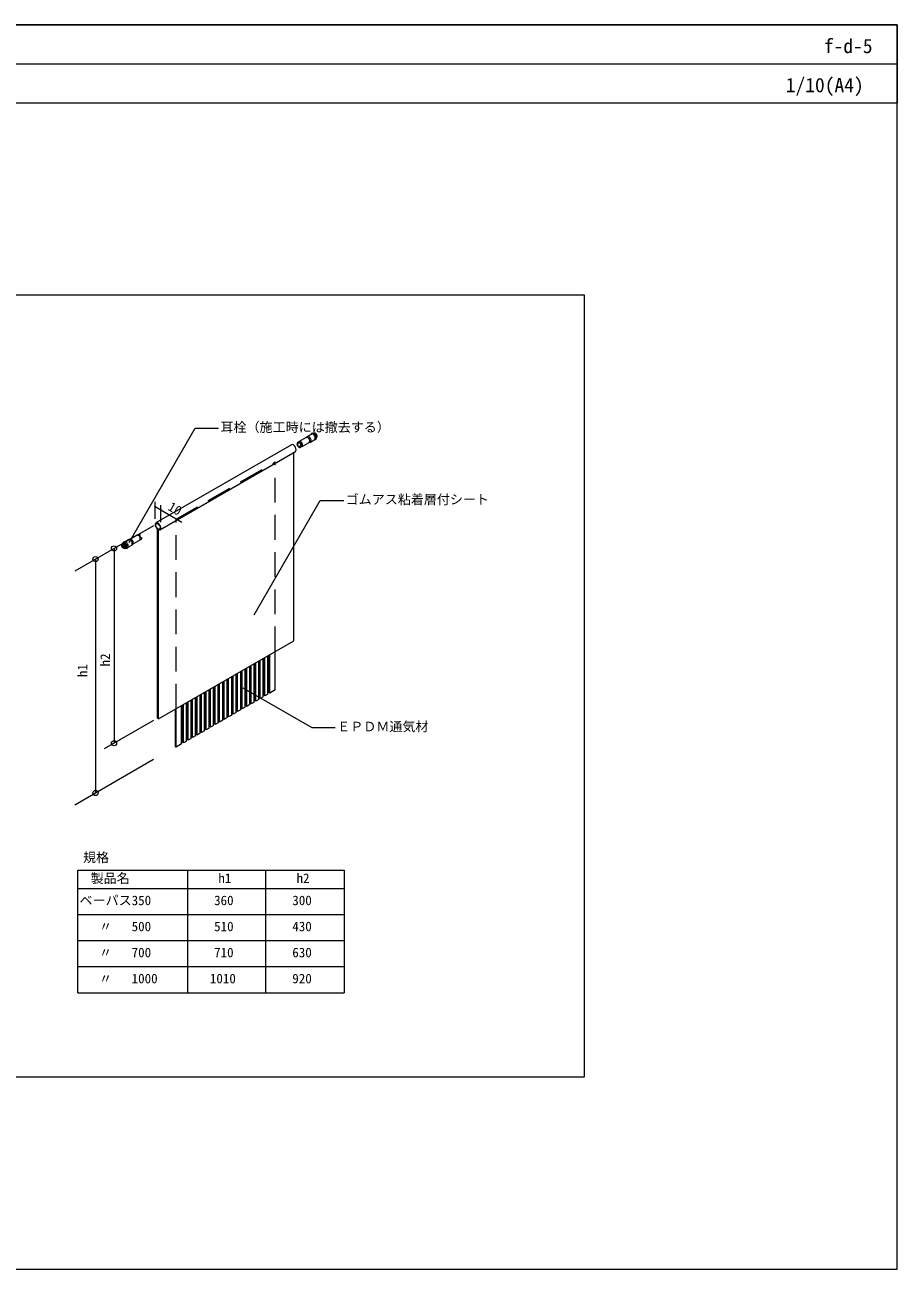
# Model space of a CAD drawing. Units: millimetres, scale not verified. Extents: x -1380 to 1380, y -955 to 955.
# Drawn here: x 41 to 1380, y -955 to 955 of the extents above; entities that cross this region are included whole.
import ezdxf
from ezdxf.enums import TextEntityAlignment as Align

# ---------------------------------------------------------------- set-up
doc = ezdxf.new("R2010")
doc.units = ezdxf.units.MM
doc.header["$LTSCALE"] = 3
doc.linetypes.add('USER1', pattern=[19.05, 12.7, -6.35])
for name, color, linetype, lineweight in [('0-0_0', 7, 'Continuous', 9), ('0-2_MOJI', 7, 'Continuous', 18), ('0-3_sunpo', 7, 'Continuous', 18), ('0-4_WAKU', 7, 'Continuous', 18), ('0-5_BOUSUI', 1, 'Continuous', 18), ('0-7_BUHIN', 7, 'Continuous', 9)]:
    doc.layers.add(name, color=color, linetype=linetype, lineweight=lineweight)
doc.styles.add('ＭＳ ゴシック', font='')
doc.styles.get('ＭＳ ゴシック').set_extended_font_data('MS Gothic')

msp = doc.modelspace()

# ---------------------------------------------------------------- linework, layer by layer
at = {"layer": '0-0_0', "lineweight": 18}
msp.add_line((-1379.998, 895.045), (1380.002, 895.045), dxfattribs=at)
msp.add_lwpolyline([(-899.998, -659.955), (900.002, -659.955), (900.002, 540.045), (-899.998, 540.045)], close=True, dxfattribs=at)
at = {"layer": '0-2_MOJI'}
for points in [[(201.162, 160.353), (302.461, 335.808), (338.505, 335.808)], [(393.317, 49.413), (494.615, 224.868), (530.659, 224.868)], [(376.05, -62.806), (481.65, -123.775), (517.694, -123.775)]]:
    msp.add_lwpolyline(points, dxfattribs=at)
at = {"layer": '0-3_sunpo'}
for p, q in [((241.202, 196.872), (241.202, 222.822)), ((241.202, 215.524), (282.406, 191.735)), ((249.863, 191.872), (249.863, 217.822)), ((238.489, 186.168), (117.759, 116.464)), ((149.769, 134.946), (149.769, -224.054)), ((178.124, 151.316), (178.124, -147.684)), ((238.489, -112.832), (163.119, -156.346)), ((238.489, -172.832), (117.759, -242.536))]:
    msp.add_line(p, q, dxfattribs=at)
for centre, radius in [((241.202, 215.524), 0.8), ((249.863, 210.524), 0.8), ((178.124, 151.316), 4), ((149.769, 134.946), 4), ((178.124, -147.684), 4), ((149.769, -224.054), 4)]:
    msp.add_circle(centre, radius, dxfattribs=at)
at = {"layer": '0-4_WAKU'}
for p, q in [((122.484, -530.636), (122.484, -342.636)), ((122.484, -342.636), (531.202, -342.636)), ((291.202, -530.636), (291.202, -342.636)), ((411.202, -530.636), (411.202, -342.636)), ((531.202, -342.636), (531.202, -530.636)), ((122.484, -370.636), (531.202, -370.636)), ((122.484, -410.636), (531.202, -410.636)), ((122.484, -410.636), (531.202, -410.636)), ((122.484, -450.636), (531.202, -450.636)), ((122.484, -450.636), (531.202, -450.636)), ((122.484, -490.636), (531.202, -490.636)), ((122.484, -490.636), (531.202, -490.636)), ((122.484, -530.636), (531.202, -530.636))]:
    msp.add_line(p, q, dxfattribs=at)
for points in [[(1380.002, 835.045), (-1379.998, 835.045), (-1379.998, 955.045), (1380.002, 955.045)], [(-1379.998, -954.955), (1380.002, -954.955), (1380.002, 955.045), (-1379.998, 955.045)]]:
    msp.add_lwpolyline(points, close=True, dxfattribs=at)
at = {"layer": '0-5_BOUSUI'}
for p, q in [((450.317, 310.538), (242.471, 190.538)), ((248.594, 179.931), (456.44, 299.931)), ((454.245, 9.735), (454.245, 299.164)), ((244.666, -109.265), (244.666, 180.836)), ((245.532, -109.765), (245.532, 181.235)), ((246.398, -110.265), (246.398, 179.836)), ((246.398, -110.265), (454.245, 9.735)), ((246.398, -110.265), (244.666, -109.265))]:
    msp.add_line(p, q, dxfattribs=at)
for centre, start_param, end_param in [((453.378, 305.235), 6.28318531, 9.42477796), ((245.532, 185.235), 5.69914506, 11.57961453)]:
    msp.add_ellipse(centre, major_axis=(3.062, -5.303), ratio=0.57735, start_param=start_param, end_param=end_param, dxfattribs=at)
msp.add_ellipse((245.532, 185.235), major_axis=(2.449, -4.243), ratio=0.57735, dxfattribs=at)
at = {"layer": '0-7_BUHIN'}
for p, q in [((474.675, 323.187), (481.17, 326.937)), ((483.237, 328.084), (481.334, 327.535)), ((484.973, 327.889), (486.068, 328.15)), ((486.696, 328.159), (485.611, 327.533)), ((487.457, 327.878), (486.152, 327.124)), ((488.178, 327.36), (486.757, 326.54)), ((488.724, 326.79), (487.311, 325.862)), ((489.293, 325.97), (487.801, 325.109)), ((489.719, 325.067), (488.208, 324.308)), ((459.8, 313.751), (462.399, 315.251)), ((461.883, 313.544), (464.377, 313.989)), ((461.883, 312.744), (461.883, 313.544)), ((464.143, 313.117), (461.883, 312.744)), ((473.188, 321.763), (462.276, 315.463)), ((466.563, 308.038), (463.965, 306.538)), ((464.134, 308.844), (465.587, 310.616)), ((464.134, 308.844), (464.827, 308.444)), ((464.377, 313.989), (464.143, 313.117)), ((466.459, 310.382), (464.827, 308.444)), ((465.587, 310.616), (466.459, 310.382)), ((466.685, 307.826), (477.597, 314.126)), ((473.188, 321.763), (474.32, 322.912)), ((477.597, 314.126), (479.158, 314.532)), ((479.574, 314.702), (486.069, 318.452)), ((486.71, 318.336), (488.123, 319.694)), ((489.94, 324.309), (488.518, 323.489)), ((490.028, 323.426), (488.722, 322.672)), ((488.795, 321.27), (489.568, 322.087)), ((489.89, 322.626), (488.806, 322)), ((214.084, 171.886), (215.958, 172.968)), ((217.07, 171.206), (218.04, 172.762)), ((218.04, 171.962), (217.276, 171.014)), ((218.04, 171.962), (218.04, 172.762)), ((192.07, 159.234), (190.354, 157.419)), ((191.542, 157.784), (193.121, 159.723)), ((193.213, 161.171), (191.8, 159.812)), ((192.392, 157.469), (194.089, 159.545)), ((193.171, 156.881), (195.141, 158.92)), ((193.754, 156.23), (195.981, 158.095)), ((194.181, 155.587), (196.714, 157.049)), ((194.524, 154.895), (197.253, 155.892)), ((194.797, 154.065), (197.547, 154.752)), ((194.917, 153.097), (197.563, 153.529)), ((200.348, 164.804), (194.976, 161.703)), ((199.875, 153.217), (205.247, 156.319)), ((202.629, 165.513), (200.72, 164.962)), ((213.237, 171.68), (202.481, 165.47)), ((207.001, 157.94), (205.569, 156.562)), ((217.646, 164.043), (206.89, 157.833)), ((218.248, 164.674), (220.122, 165.756)), ((219.089, 167.874), (220.291, 168.062)), ((219.152, 167.6), (220.984, 167.662)), ((220.291, 168.062), (220.984, 167.662)), ((196.284, 151.935), (193.854, 151.357)), ((194.764, 152.203), (197.232, 152.601)), ((198.533, 151.957), (196.65, 151.412)), ((407.244, -76.401), (407.244, -17.401)), ((408.345, -73.765), (408.345, -16.765)), ((409.447, -75.129), (409.447, -16.129)), ((414.172, -72.401), (414.172, -13.401)), ((415.273, -69.765), (415.273, -12.765)), ((417.005, -70.765), (417.005, -11.765)), ((425.666, -65.765), (425.666, -6.765)), ((372.603, -96.401), (372.603, -37.401)), ((373.704, -93.765), (373.704, -36.765)), ((374.806, -95.129), (374.806, -36.129)), ((379.531, -92.401), (379.531, -33.401)), ((380.632, -89.765), (380.632, -32.765)), ((381.734, -91.129), (381.734, -32.129)), ((386.459, -88.401), (386.459, -29.401)), ((387.561, -85.765), (387.561, -28.765)), ((388.662, -87.129), (388.662, -28.129)), ((393.387, -84.401), (393.387, -25.401)), ((394.489, -81.765), (394.489, -24.765)), ((395.59, -83.129), (395.59, -24.129)), ((400.315, -80.401), (400.315, -21.401)), ((401.417, -77.765), (401.417, -20.765)), ((402.519, -79.129), (402.519, -20.129)), ((339.063, -113.765), (339.063, -56.765)), ((340.165, -115.129), (340.165, -56.129)), ((344.89, -112.401), (344.89, -53.401)), ((345.991, -109.765), (345.991, -52.765)), ((347.093, -111.129), (347.093, -52.129)), ((351.818, -108.401), (351.818, -49.401)), ((352.92, -105.765), (352.92, -48.765)), ((354.021, -107.129), (354.021, -48.129)), ((358.746, -104.401), (358.746, -45.401)), ((359.848, -101.765), (359.848, -44.765)), ((360.949, -103.129), (360.949, -44.129)), ((365.674, -100.401), (365.674, -41.401)), ((366.776, -97.765), (366.776, -40.765)), ((367.878, -99.129), (367.878, -40.129)), ((305.524, -135.129), (305.524, -76.129)), ((310.249, -132.401), (310.249, -73.401)), ((311.35, -129.765), (311.35, -72.765)), ((312.452, -131.129), (312.452, -72.129)), ((317.177, -128.401), (317.177, -69.401)), ((318.279, -125.765), (318.279, -68.765)), ((319.38, -127.129), (319.38, -68.129)), ((324.105, -124.401), (324.105, -65.401)), ((325.207, -121.765), (325.207, -64.765)), ((326.308, -123.129), (326.308, -64.129)), ((331.033, -120.401), (331.033, -61.401)), ((332.135, -117.765), (332.135, -60.765)), ((333.237, -119.129), (333.237, -60.129)), ((337.961, -116.401), (337.961, -57.401)), ((272.379, -153.265), (272.379, -95.265)), ((273.245, -153.765), (273.245, -94.765)), ((281.905, -148.765), (281.905, -89.765)), ((283.637, -145.765), (283.637, -88.765)), ((284.739, -147.129), (284.739, -88.129)), ((289.464, -144.401), (289.464, -85.401)), ((290.566, -141.765), (290.566, -84.765)), ((291.667, -143.129), (291.667, -84.129)), ((296.392, -140.401), (296.392, -81.401)), ((297.494, -137.765), (297.494, -80.765)), ((298.596, -139.129), (298.596, -80.129)), ((303.32, -136.401), (303.32, -77.401)), ((304.422, -133.765), (304.422, -76.765))]:
    msp.add_line(p, q, dxfattribs=at)
at = {"layer": '0-7_BUHIN', "linetype": 'USER1'}
for p, q in [((273.245, 196.235), (425.666, 284.235)), ((425.666, -6.765), (425.666, 284.235)), ((273.245, -94.765), (273.245, 196.235))]:
    msp.add_line(p, q, dxfattribs=at)
at = {"layer": '0-7_BUHIN'}
for points in [[(414.172, -72.401), (409.447, -75.129), (408.345, -73.765), (407.244, -74.401)], [(425.666, -65.765), (417.005, -70.765), (415.273, -69.765), (414.172, -70.401)], [(379.531, -92.401), (374.806, -95.129), (373.704, -93.765), (372.603, -94.401)], [(386.459, -88.401), (381.734, -91.129), (380.632, -89.765), (379.531, -90.401)], [(393.387, -84.401), (388.662, -87.129), (387.561, -85.765), (386.459, -86.401)], [(400.315, -80.401), (395.59, -83.129), (394.489, -81.765), (393.387, -82.401)], [(407.244, -76.401), (402.519, -79.129), (401.417, -77.765), (400.315, -78.401)], [(344.89, -112.401), (340.165, -115.129), (339.063, -113.765), (337.961, -114.401)], [(351.818, -108.401), (347.093, -111.129), (345.991, -109.765), (344.89, -110.401)], [(358.746, -104.401), (354.021, -107.129), (352.92, -105.765), (351.818, -106.401)], [(365.674, -100.401), (360.949, -103.129), (359.848, -101.765), (358.746, -102.401)], [(372.603, -96.401), (367.878, -99.129), (366.776, -97.765), (365.674, -98.401)], [(310.249, -132.401), (305.524, -135.129), (304.422, -133.765), (303.32, -134.401)], [(317.177, -128.401), (312.452, -131.129), (311.35, -129.765), (310.249, -130.401)], [(324.105, -124.401), (319.38, -127.129), (318.279, -125.765), (317.177, -126.401)], [(331.033, -120.401), (326.308, -123.129), (325.207, -121.765), (324.105, -122.401)], [(337.961, -116.401), (333.237, -119.129), (332.135, -117.765), (331.033, -118.401)], [(281.905, -148.765), (273.245, -153.765), (272.379, -153.265)], [(289.464, -144.401), (284.739, -147.129), (283.637, -145.765), (281.905, -146.765)], [(296.392, -140.401), (291.667, -143.129), (290.566, -141.765), (289.464, -142.401)], [(303.32, -136.401), (298.596, -139.129), (297.494, -137.765), (296.392, -138.401)]]:
    msp.add_lwpolyline(points, dxfattribs=at)
for centre, major_axis, start_param, end_param in [((483.62, 322.694), (-2.694, 4.667), 2.71189299, 6.71288497), ((483.62, 322.694), (-2.449, 4.243), 3.14159265, 6.28318531), ((485.352, 323.694), (-2.449, 4.243), 3.2832181, 6.15430856), ((487.517, 324.944), (-1.776, 3.076), 3.31202123, 6.11275673), ((461.883, 310.144), (-2.082, 3.606), 5.49778714, 10.21017612), ((461.883, 310.144), (-1.592, 2.758), 5.49778714, 10.21017612), ((464.481, 311.644), (-2.205, 3.818), 2.8066965, 6.61808147), ((464.481, 311.644), (-2.082, 3.606), 3.14159265, 6.28318531), ((463.615, 311.144), (-1.444, 2.501), 4.1887902, 5.23598776), ((463.615, 311.144), (-2.082, 3.606), 4.1887902, 5.23598776), ((475.393, 317.944), (-2.205, 3.818), 3.14159265, 6.28318531), ((477.125, 318.944), (-2.449, 4.243), 2.98367916, 6.4410988), ((215.442, 167.862), (-2.205, 3.818), 3.14159265, 6.28318531), ((218.04, 169.362), (-2.082, 3.606), 5.49778714, 6.28318531), ((192.405, 154.562), (-1.102, 1.909), 0.19770397, 2.94388868), ((194.57, 155.812), (-2.449, 4.243), 2.46561938, 6.95915858), ((194.57, 155.812), (-2.143, 3.712), 2.95688642, 6.46789154), ((196.303, 156.812), (-2.694, 4.667), 2.98137408, 6.44340388), ((202.798, 160.562), (-2.449, 4.243), 3.14159265, 6.28318531), ((204.53, 161.562), (-2.205, 3.818), 3.27146832, 6.15330964), ((216.308, 168.362), (-2.082, 3.606), 4.1887902, 5.23598776), ((218.04, 169.362), (-2.082, 3.606), 3.14159265, 3.92699082)]:
    msp.add_ellipse(centre, major_axis=major_axis, ratio=0.57735, start_param=start_param, end_param=end_param, dxfattribs=at)
for centre, major_axis in [((192.405, 154.562), (-1.776, 3.076)), ((191.972, 154.312), (-1.102, 1.909))]:
    msp.add_ellipse(centre, major_axis=major_axis, ratio=0.57735, dxfattribs=at)

# ---------------------------------------------------------------- texts
at = {"layer": '0-2_MOJI', "style": 'ＭＳ ゴシック'}
for s, p in [('耳栓（施工時には撤去する）', (341.505, 325.808)), ('ゴムアス粘着層付シート', (533.659, 214.868)), ('ＥＰＤＭ通気材', (520.694, -133.775)), ('規格', (130.484, -334.636)), ('製品名', (142.218, -366.636)), ('h1', (338.207, -366.636)), ('h2', (458.207, -366.636)), ('ベーパス350', (125.202, -400.636)), ('360', (331.71, -400.636)), ('300', (451.71, -400.636)), ('\u3000 〃 \u3000500', (125.202, -440.636)), ('510', (331.71, -440.636)), ('430', (451.71, -440.636)), ('\u3000 〃 \u3000700', (125.202, -480.636)), ('710', (331.71, -480.636)), ('630', (451.71, -480.636)), ('\u3000 〃 \u30001000', (125.202, -520.636)), ('1010', (325.212, -520.636)), ('920', (451.71, -520.636))]:
    msp.add_text(s, height=14.66, dxfattribs=at).set_placement(p, align=Align.BOTTOM_LEFT)
at = {"layer": '0-4_WAKU', "style": 'ＭＳ ゴシック'}
for s, p in [('f-d-5', (1267.54, 905.045)), ('1/10(A4)', (1209.063, 845.045))]:
    msp.add_text(s, height=21.99, dxfattribs=at).set_placement(p, align=Align.BOTTOM_LEFT)
for s, rotation, p in [('10', 330, (257.233, 207.338)), ('h2', 90, (176.2, -29.794)), ('h1', 90, (141.394, -46.181))]:
    msp.add_text(s, height=14.66, rotation=rotation, dxfattribs=at).set_placement(p, align=Align.BOTTOM_LEFT)

doc.saveas('drawing.dxf')
